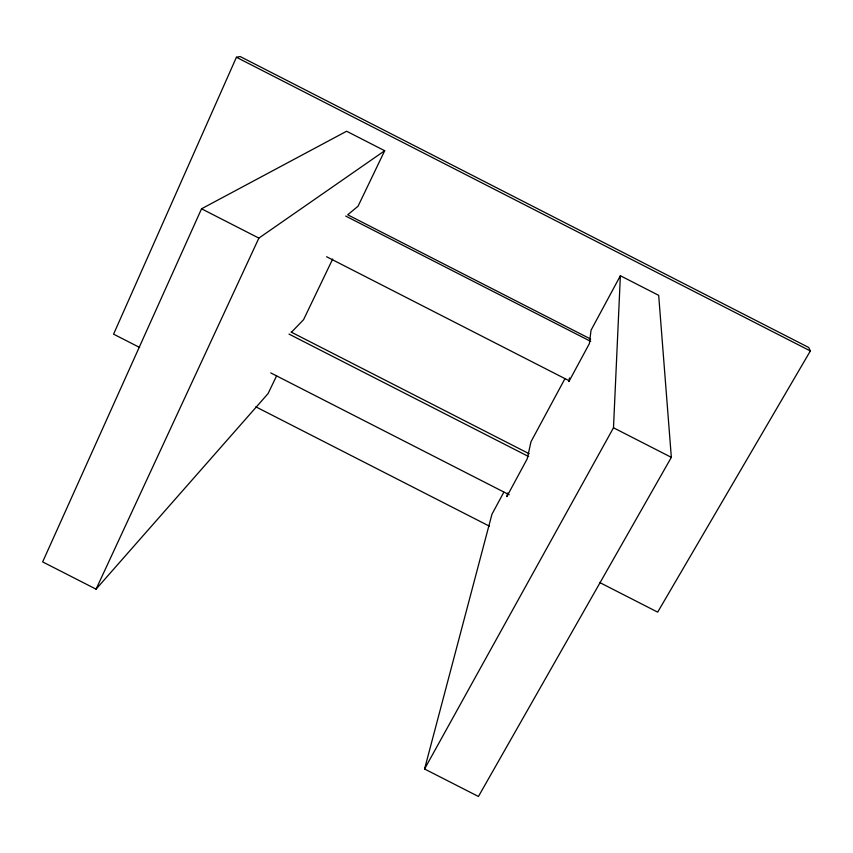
<?xml version="1.0" encoding="UTF-8"?>
<svg xmlns="http://www.w3.org/2000/svg" width="853" height="853" viewBox="0 0 853 853"><rect width="100%" height="100%" fill="white"/><g stroke="black" fill="none" stroke-linecap="round" stroke-linejoin="round"><path stroke-width="1.28" d="M424.57 768.99L613.488 427.779L620.376 275.743L658.687 295.351L671.343 457.357L478.437 796.478L424.57 768.99L491.936 514.274L503.824 492.202M569.505 377.89L568.919 381.536L589.402 343.578L591.022 330.25L620.376 275.743M507.738 492.938L506.842 496.606L527.207 458.85L531.003 441.715L564.974 378.625M599.584 582.46L657.674 612.134L810.35 350.956L808.708 347.48L240.141 56.522L236.43 57.268L113.577 334.152L139.657 347.48M590.671 339.067L347.715 214.796L358.057 206.213L384.692 150.725L346.606 131.245L201.543 208.793L42.65 561.903L96.069 589.167L268.077 393.585L276.607 375.832M96.069 589.167L258.875 238.104L384.692 150.725M332.691 259.024L303.561 319.683L291.449 332.233M236.43 57.268L810.35 350.956M345.71 216.065L590.724 341.392M326.592 256.742L569.1 380.737M201.543 208.793L258.875 238.104M613.488 427.779L671.343 457.357M291.129 332.073L529.148 453.732M288.986 334.077L528.689 456.59M270.753 372.91L509.209 494.761M255.825 406.828L489.345 526.141"/></g></svg>
